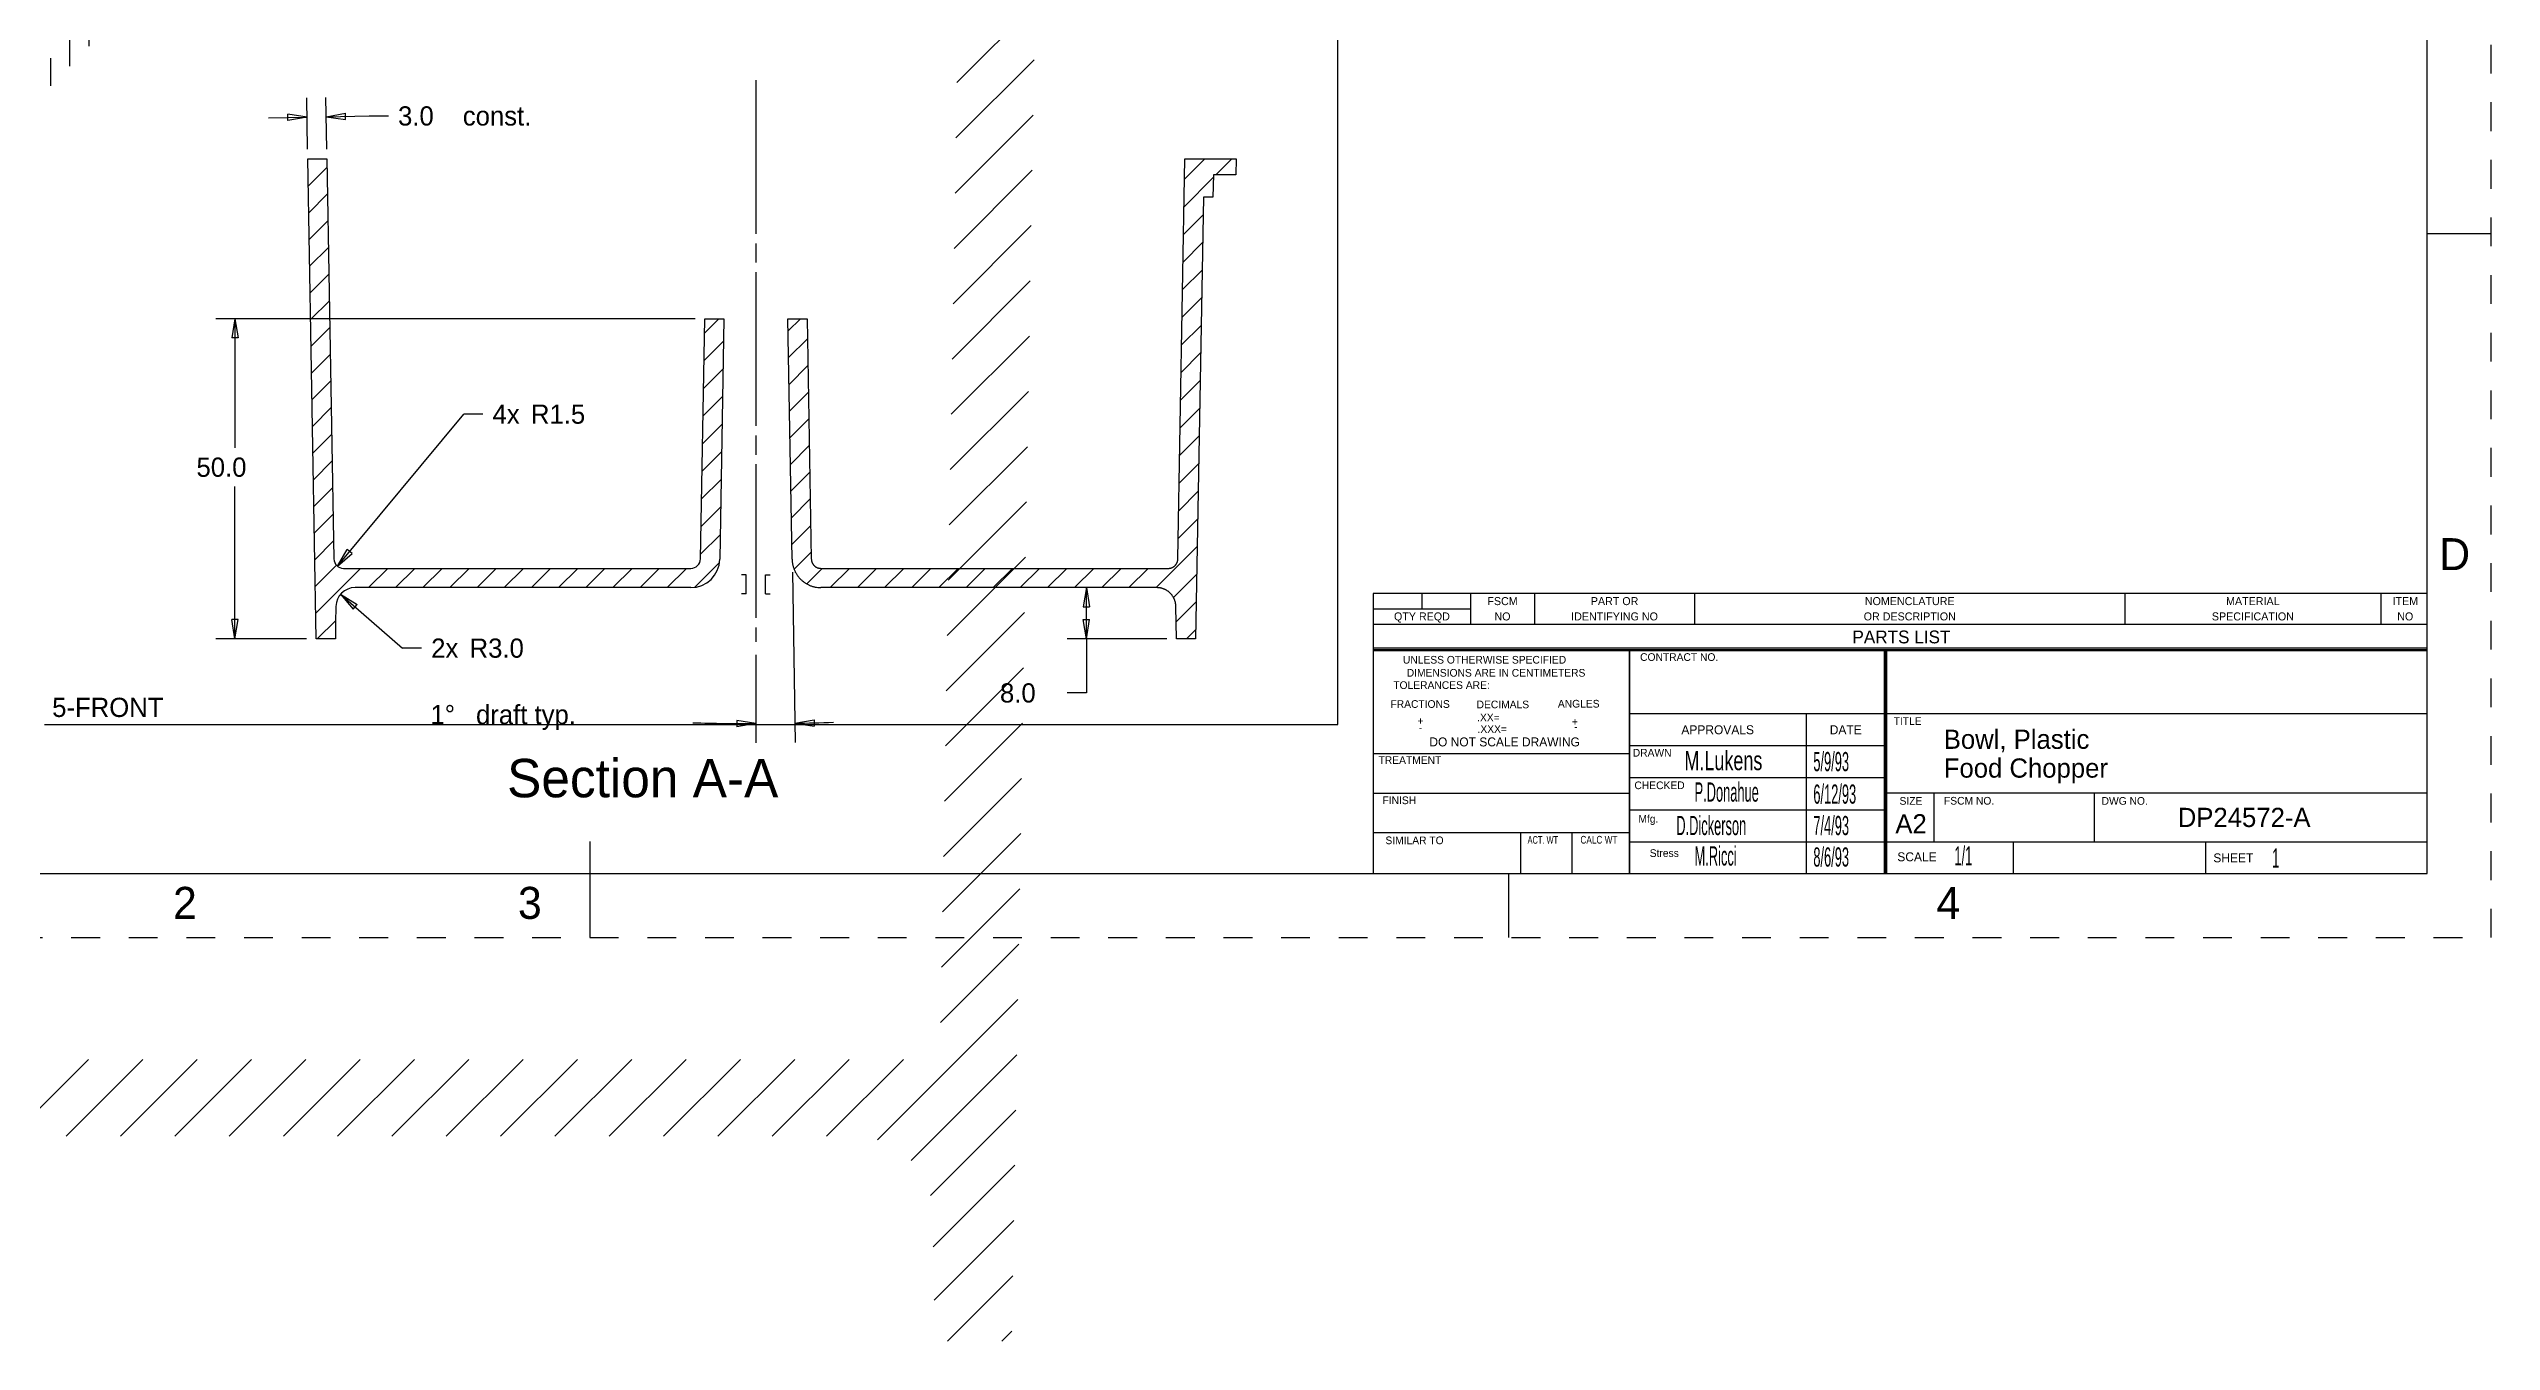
# Model space of a CAD drawing. Extents: x -192 to 594, y -98 to 420.
# Drawn here: x 212.5 to 594, y -63 to 138.9 of the extents above; entities that cross this region are included whole.
import ezdxf
from ezdxf.enums import TextEntityAlignment as Align

# ---------------------------------------------------------------- set-up
doc = ezdxf.new("R2010")
doc.units = 0
doc.linetypes.add('CENTERLINE', pattern=[30, 24, -1.5, 3, -1.5])
doc.linetypes.add('LONG_DASH', pattern=[9, 4.5, -4.5])
for name, color, linetype in [('1', 7, 'CONTINUOUS'), ('250', 7, 'CONTINUOUS'), ('V5L0', 7, 'CONTINUOUS'), ('V5L1', 7, 'CONTINUOUS'), ('V5L204', 7, 'CONTINUOUS'), ('V5L208', 7, 'CONTINUOUS'), ('V6L208', 7, 'CONTINUOUS'), ('V7L208', 7, 'CONTINUOUS')]:
    doc.layers.add(name, color=color, linetype=linetype)
doc.dimstyles.new('DSTYLE13', dxfattribs={"dimtxt": 3, "dimasz": 3, "dimexe": 3, "dimexo": 1.5, "dimgap": 1.5, "dimtad": 0, "dimtih": 1, "dimtoh": 1, "dimdec": 4, "dimrnd": 0.1, "dimzin": 7, "dimdsep": 46, "dimcen": 0, "dimse1": 1, "dimadec": 0, "dimazin": 0, "dimtp": 1, "dimtm": 1, "dimtfac": 1, "dimtdec": 4, "dimtofl": 0, "dimtmove": 0, "dimatfit": 3, "dimfxl": 1, "dimtolj": 1, "dimtzin": 0, "dimarcsym": 0})
doc.dimstyles.new('DSTYLE14', dxfattribs={"dimtxt": 3, "dimasz": 3, "dimexe": 3, "dimexo": 1.5, "dimgap": 1.5, "dimtad": 0, "dimtih": 1, "dimtoh": 1, "dimdec": 4, "dimrnd": 0.1, "dimzin": 7, "dimdsep": 46, "dimcen": 0, "dimadec": 0, "dimazin": 0, "dimtp": 1, "dimtm": 1, "dimtfac": 1, "dimtdec": 4, "dimtofl": 0, "dimtmove": 0, "dimatfit": 3, "dimfxl": 1, "dimtolj": 1, "dimtzin": 0, "dimarcsym": 0})
doc.dimstyles.new('DSTYLE15', dxfattribs={"dimtxt": 3, "dimasz": 3, "dimexe": 3, "dimexo": 2, "dimgap": 2, "dimtad": 1, "dimtih": 1, "dimtoh": 1, "dimdec": 4, "dimzin": 3, "dimdsep": 46, "dimcen": 0, "dimadec": 0, "dimazin": 0, "dimtfac": 1, "dimtdec": 4, "dimtofl": 0, "dimtmove": 0, "dimatfit": 3, "dimfxl": 1, "dimtolj": 1, "dimtzin": 0, "dimarcsym": 0})

# ---------------------------------------------------------------- blocks, each defined once
blk = doc.blocks.new('*D718')
at = {"layer": 'V5L1', "color": 4, "linetype": 'CONTINUOUS'}
for p, q in [((252.9243, 123.18428), (252.78437, 131.20105)), ((255.92476, 123.18428), (255.78391, 131.2534)), ((246.83764, 128.09679), (252.83673, 128.2015)), ((252.83673, 128.2015), (249.82849, 128.64707)), ((249.84588, 127.65122), (249.82849, 128.64707)), ((252.83673, 128.2015), (249.84588, 127.65122)), ((255.83627, 128.25386), (258.82712, 128.80414)), ((255.83627, 128.25386), (262.55369, 128.37111)), ((255.83627, 128.25386), (258.84451, 127.80829)), ((258.84451, 127.80829), (258.82712, 128.80414)), ((262.55369, 128.37111), (265.55369, 128.37111))]:
    blk.add_line(p, q, dxfattribs=at)
for s, p in [('3.0', (267.05369, 126.87111)), (' const.', (276.05369, 126.87111))]:
    blk.add_text(s, height=3, dxfattribs=at).set_placement(p)
blk = doc.blocks.new('*D720')
at = {"layer": 'V5L1', "color": 4, "linetype": 'CONTINUOUS'}
for p, q in [((313.45002, 96.68451), (238.56808, 96.68451)), ((241.56808, 96.68451), (241.07008, 93.68451)), ((241.56808, 96.68451), (242.06608, 93.68451)), ((241.56808, 96.68451), (241.56808, 76.495548)), ((242.06608, 93.68451), (241.07008, 93.68451)), ((241.56808, 46.684509), (241.56808, 70.495548)), ((241.56808, 46.684509), (241.07008, 49.684509)), ((242.06608, 49.684509), (241.07008, 49.684509)), ((241.56808, 46.684509), (242.06608, 49.684509)), ((252.75961, 46.684509), (238.56808, 46.684509)), ((241.56808, 46.684509), (241.56808, 46.684509))]:
    blk.add_line(p, q, dxfattribs=at)
blk.add_text('50.0', height=3, dxfattribs=at).set_placement((235.56808, 71.995548))
blk = doc.blocks.new('*D722')
at = {"layer": 'V5L1', "color": 4, "linetype": 'CONTINUOUS'}
for p, q in [((257.58368, 58.030637), (277.31403, 81.78447)), ((280.31403, 81.78447), (277.31403, 81.78447)), ((257.58368, 58.030637), (259.11745, 60.656578)), ((257.58368, 58.030637), (259.88362, 60.020183)), ((259.88362, 60.020183), (259.11745, 60.656578))]:
    blk.add_line(p, q, dxfattribs=at)
for s, p in [('4x', (281.81403, 80.28447)), ('R1.5', (287.81403, 80.28447))]:
    blk.add_text(s, height=3, dxfattribs=at).set_placement(p)
blk = doc.blocks.new('*D724')
at = {"layer": 'V5L1', "color": 4, "linetype": 'CONTINUOUS'}
for p, q in [((258.08958, 53.659463), (267.72988, 45.228418)), ((258.08958, 53.659463), (260.01996, 51.309644)), ((258.08958, 53.659463), (260.67564, 52.059373)), ((260.01996, 51.309644), (260.67564, 52.059373)), ((270.72988, 45.228418), (267.72988, 45.228418))]:
    blk.add_line(p, q, dxfattribs=at)
for s, p in [('2x', (272.22988, 43.728418)), ('R3.0', (278.22988, 43.728418))]:
    blk.add_text(s, height=3, dxfattribs=at).set_placement(p)
blk = doc.blocks.new('*D726')
at = {"layer": 'V5L1', "color": 4, "linetype": 'CONTINUOUS'}
for p, q in [((374.57675, 54.684509), (374.07875, 51.684509)), ((374.57675, 54.684509), (375.07475, 51.684509)), ((374.57675, 46.684509), (374.57675, 54.684509)), ((374.07875, 51.684509), (375.07475, 51.684509)), ((374.57675, 46.684509), (374.07875, 49.684509)), ((374.07875, 49.684509), (375.07475, 49.684509)), ((374.57675, 46.684509), (375.07475, 49.684509)), ((387.1409, 46.684509), (371.57675, 46.684509)), ((374.57675, 46.684509), (374.57675, 38.230136)), ((374.57675, 38.230136), (371.57675, 38.230136))]:
    blk.add_line(p, q, dxfattribs=at)
blk.add_text('8.0', height=3, dxfattribs=at).set_placement((361.07675, 36.730136))
blk = doc.blocks.new('*D727')
at = {"layer": 'V5L1', "color": 4, "linetype": 'CONTINUOUS'}
for p, q in [((328.64132, 57.106277), (329.10593, 30.488778)), ((322.95048, 44.190866), (322.95048, 30.43506)), ((319.95265, 33.945924), (319.94837, 32.949933)), ((322.95048, 33.43506), (319.94837, 32.949933)), ((322.95048, 33.43506), (319.95265, 33.945924)), ((329.05358, 33.488321), (332.04204, 34.051427)), ((329.05358, 33.488321), (332.06369, 33.055662)), ((332.04204, 34.051427), (332.06369, 33.055662))]:
    blk.add_line(p, q, dxfattribs=at)
for start, end in [(268.38858, 270), (271, 271.98303)]:
    blk.add_arc((322.95048, 383.13437), 349.69931, start, end, dxfattribs=at)
for s, p in [('1%%d', (272.11662, 33.341683)), (' draft typ.', (278.11662, 33.341683))]:
    blk.add_text(s, height=3, dxfattribs=at).set_placement(p)
blk = doc.blocks.new('*XH26')
at = {"layer": 'V0L208', "color": 2, "linetype": 'CONTINUOUS'}
for p, q in [((-137.98, 74.15), (-137.87, 74.26)), ((-137.91, 69.98), (-134.96, 72.93)), ((-1.04, 71.09), (2.14, 74.26)), ((3.88, 71.76), (6.38, 74.26)), ((-137.83, 65.81), (-134.88, 68.76)), ((-1.11, 66.77), (3.47, 71.35)), ((-1.19, 62.45), (1.87, 65.51)), ((-137.76, 61.64), (-134.81, 64.59)), ((-1.26, 58.13), (1.79, 61.19)), ((-137.69, 57.47), (-134.74, 60.42)), ((-137.62, 53.3), (-134.67, 56.25)), ((-1.34, 53.82), (1.71, 56.87)), ((-137.54, 49.13), (-134.59, 52.08)), ((-1.41, 49.5), (1.64, 52.55)), ((-137.47, 44.96), (-134.52, 47.91)), ((-76.02, 47.02), (-73.77, 49.26)), ((-62.95, 47.36), (-61.04, 49.26)), ((-62.88, 43.19), (-59.93, 46.14)), ((-1.49, 45.18), (1.56, 48.23)), ((-137.4, 40.79), (-134.45, 43.74)), ((-76.1, 42.7), (-73.04, 45.75)), ((-62.8, 39.02), (-59.85, 41.97)), ((-1.56, 40.86), (1.49, 43.92)), ((-137.32, 36.62), (-134.38, 39.57)), ((-76.17, 38.38), (-73.12, 41.43)), ((-1.64, 36.54), (1.41, 39.6)), ((-137.25, 32.45), (-134.3, 35.4)), ((-76.25, 34.06), (-73.19, 37.12)), ((-62.73, 34.85), (-59.78, 37.8)), ((-1.72, 32.23), (1.34, 35.28)), ((-137.18, 28.28), (-134.23, 31.23)), ((-76.32, 29.74), (-73.27, 32.8)), ((-62.66, 30.68), (-59.71, 33.63)), ((-1.79, 27.91), (1.26, 30.96)), ((-137.11, 24.11), (-134.16, 27.06)), ((-76.4, 25.43), (-73.34, 28.48)), ((-62.58, 26.51), (-59.64, 29.46)), ((-137.03, 19.94), (-134.08, 22.89)), ((-76.47, 21.11), (-73.42, 24.16)), ((-62.51, 22.34), (-59.56, 25.29)), ((-1.87, 23.59), (1.19, 26.64)), ((-76.55, 16.79), (-73.49, 19.84)), ((-62.44, 18.17), (-59.49, 21.12)), ((-1.94, 19.27), (1.11, 22.33)), ((-136.96, 15.77), (-134.01, 18.72)), ((-76.62, 12.47), (-73.57, 15.53)), ((-62.37, 14), (-59.42, 16.95)), ((-2.02, 14.95), (1.04, 18.01)), ((-136.89, 11.6), (-133.94, 14.55)), ((-62.01, 10.12), (-59.34, 12.78)), ((-5.46, 7.26), (0.96, 13.69)), ((-136.81, 7.43), (-133.49, 10.76)), ((-136.74, 3.27), (-129.74, 10.26)), ((-128.5, 7.26), (-125.5, 10.26)), ((-124.26, 7.26), (-121.26, 10.26)), ((-120.01, 7.26), (-117.01, 10.26)), ((-115.77, 7.26), (-112.77, 10.26)), ((-111.53, 7.26), (-108.53, 10.26)), ((-107.29, 7.26), (-104.29, 10.26)), ((-103.04, 7.26), (-100.04, 10.26)), ((-98.8, 7.26), (-95.8, 10.26)), ((-94.56, 7.26), (-91.56, 10.26)), ((-90.32, 7.26), (-87.32, 10.26)), ((-86.07, 7.26), (-83.07, 10.26)), ((-81.83, 7.26), (-78.83, 10.26)), ((-77.54, 7.32), (-73.69, 11.16)), ((-60.04, 7.85), (-57.62, 10.26)), ((-56.37, 7.26), (-53.37, 10.26)), ((-52.13, 7.26), (-49.13, 10.26)), ((-47.89, 7.26), (-44.89, 10.26)), ((-43.65, 7.26), (-40.65, 10.26)), ((-39.4, 7.26), (-36.4, 10.26)), ((-35.16, 7.26), (-32.16, 10.26)), ((-30.92, 7.26), (-27.92, 10.26)), ((-26.68, 7.26), (-23.68, 10.26)), ((-22.43, 7.26), (-19.43, 10.26)), ((-18.19, 7.26), (-15.19, 10.26)), ((-13.95, 7.26), (-10.95, 10.26)), ((-9.71, 7.26), (-6.71, 10.26)), ((-2.77, 5.72), (0.89, 9.37)), ((-2.34, 1.91), (0.81, 5.05)), ((-136.5, -0.74), (-133.62, 2.14)), ((-0.74, -0.74), (0.74, 0.74))]:
    blk.add_line(p, q, dxfattribs=at)
blk = doc.blocks.new('*TX645')
at = {"layer": 'V0L1', "color": 190, "linetype": 'CONTINUOUS'}
for s, p in [('Bowl, Plastic', (0, 0)), ('Food Chopper', (0, -4.5))]:
    blk.add_text(s, height=3, dxfattribs=at).set_placement(p)
blk = doc.blocks.new('*XH32')
at = {"layer": 'V0L208', "color": 2, "linetype": 'CONTINUOUS'}
for p, q in [((-1.954, 48.958), (1.1, 52.012)), ((-1.992, 46.799), (1.062, 49.853)), ((-2.029, 44.64), (1.024, 47.694)), ((-2.067, 42.481), (0.987, 45.535)), ((-2.105, 40.322), (0.949, 43.376)), ((-2.142, 38.163), (0.911, 41.217)), ((-2.18, 36.004), (0.874, 39.057)), ((-2.218, 33.845), (0.836, 36.898)), ((-2.255, 31.686), (0.798, 34.739)), ((-2.293, 29.527), (0.761, 32.58)), ((-2.331, 27.368), (0.723, 30.421)), ((-2.368, 25.209), (0.685, 28.262)), ((-2.406, 23.05), (0.648, 26.103)), ((-2.444, 20.891), (0.61, 23.944)), ((-2.481, 18.732), (0.572, 21.785)), ((-2.519, 16.573), (0.535, 19.626)), ((-2.557, 14.414), (0.497, 17.467)), ((-2.598, 12.252), (0.459, 15.308)), ((-5.054, 7.674), (0.422, 13.149)), ((-38.864, 7.805), (-35.864, 10.805)), ((-36.743, 7.805), (-33.743, 10.805)), ((-34.622, 7.805), (-31.622, 10.805)), ((-32.5, 7.805), (-29.5, 10.805)), ((-30.379, 7.805), (-27.379, 10.805)), ((-28.258, 7.805), (-25.258, 10.805)), ((-26.137, 7.805), (-23.137, 10.805)), ((-24.015, 7.805), (-21.015, 10.805)), ((-21.894, 7.805), (-18.894, 10.805)), ((-19.773, 7.805), (-16.773, 10.805)), ((-17.651, 7.805), (-14.651, 10.805)), ((-15.53, 7.805), (-12.53, 10.805)), ((-13.409, 7.805), (-10.409, 10.805)), ((-11.287, 7.805), (-8.287, 10.805)), ((-9.166, 7.805), (-6.166, 10.805)), ((-7.045, 7.805), (-4.04, 10.809)), ((-3.741, 6.865), (0.384, 10.99)), ((-2.987, 5.498), (0.346, 8.831)), ((-2.876, 3.488), (0.308, 6.672)), ((-2.84, 1.403), (0.271, 4.513)), ((-2.317, -0.195), (0.233, 2.354)), ((-0.195, -0.195), (0.195, 0.195))]:
    blk.add_line(p, q, dxfattribs=at)
blk = doc.blocks.new('*XH33')
at = {"layer": 'V0L208', "color": 2, "linetype": 'CONTINUOUS'}
for p, q in [((-54, 50.33), (-54, 51.7)), ((-51, 47.32), (-51, 51.57)), ((-48, 44.31), (-48, 48.56)), ((-45, 41.29), (-45, 45.54)), ((-42, 38.28), (-42, 42.53)), ((-39, 35.27), (-39, 39.52)), ((-36, 32.25), (-36, 36.51)), ((-33, 29.24), (-33, 33.49)), ((-30, 24.65), (-30, 30.48)), ((-27, 21.64), (-27, 27.47)), ((-24, 18.63), (-24, 24.46)), ((-21, 15.61), (-21, 21.44)), ((-18, 12.6), (-18, 18.43)), ((-15, 9.59), (-15, 15.42)), ((-12, -1.24), (-12, 12.4)), ((-9, 1.69), (-9, 9.39)), ((-6, 1.72), (-6, 6.38)), ((-15, -4.33), (-15, 2.1)), ((-3, -0.97), (-3, 3.37)), ((0, -0.35), (0, 0.35)), ((-18, -7.42), (-18, -1)), ((-21, -10.52), (-21, -4.09)), ((-78, -12.67), (-78, -8.96)), ((-75, -15.48), (-75, -11.37)), ((-24, -13.61), (-24, -9.3)), ((-72, -18.29), (-72, -14.18)), ((-27, -16.7), (-27, -12.39)), ((-87, -22.19), (-87, -18.24)), ((-69, -21.1), (-69, -16.99)), ((-33, -22.89), (-33, -18.58)), ((-30, -19.8), (-30, -15.49)), ((-84, -25.2), (-84, -20.95)), ((-66, -23.91), (-66, -19.8)), ((-63, -26.72), (-63, -22.61)), ((-36, -25.98), (-36, -21.67)), ((-81, -28.21), (-81, -23.96)), ((-60, -29.53), (-60, -25.42)), ((-39, -29.08), (-39, -24.77)), ((-78, -31.22), (-78, -26.97)), ((-75, -34.24), (-75, -29.99)), ((-57, -32.34), (-57, -28.23)), ((-42, -32.17), (-42, -27.86)), ((-72, -37.25), (-72, -33)), ((-54, -35.15), (-54, -31.04)), ((-51, -37.5), (-51, -33.85)), ((-48, -37.59), (-48, -34.05)), ((-45, -35.26), (-45, -30.95)), ((-69, -40.26), (-69, -36.01)), ((-66, -43.28), (-66, -39.02)), ((-63, -46.29), (-63, -42.04)), ((-60, -50.68), (-60, -45.1)), ((-150, -50.88), (-150, -47.29)), ((-147, -52.25), (-147, -46.09)), ((-144, -53.01), (-144, -48.9)), ((-63, -53.82), (-63, -49.51)), ((-141, -55.82), (-141, -51.7)), ((-66, -56.92), (-66, -52.61)), ((-138, -58.62), (-138, -54.51)), ((-69, -60.01), (-69, -55.7)), ((-135, -61.43), (-135, -57.32)), ((-132, -64.24), (-132, -60.13)), ((-72, -63.1), (-72, -58.79)), ((-129, -67.05), (-129, -62.94)), ((-75, -66.2), (-75, -61.89)), ((-126, -69.86), (-126, -65.75)), ((-123, -72.67), (-123, -67.57)), ((-81, -72.38), (-81, -68.07)), ((-78, -69.29), (-78, -64.98)), ((-120, -75.48), (-120, -69.85)), ((-84, -75.48), (-84, -71.17)), ((-117, -78.29), (-117, -72.66)), ((-114, -81.1), (-114, -75.46)), ((-87, -78.57), (-87, -74.26)), ((-111, -83.91), (-111, -78.27)), ((-93, -84.76), (-93, -78.33)), ((-90, -81.66), (-90, -76.31)), ((-108, -86.72), (-108, -81.08)), ((-105, -89.53), (-105, -83.89)), ((-96, -87.85), (-96, -81.42)), ((-102, -92.34), (-102, -86.29)), ((-99, -95.15), (-99, -84.52)), ((-96, -97.96), (-96, -93.66))]:
    blk.add_line(p, q, dxfattribs=at)

msp = doc.modelspace()

# ---------------------------------------------------------------- linework, layer by layer
at = {"layer": '250', "color": 2, "linetype": 'LONG_DASH'}
for p, q in [((593.99998, 0), (593.99998, 419.99421)), ((0, 0), (593.99998, 0))]:
    msp.add_line(p, q, dxfattribs=at)
at = {"layer": '250', "color": 150, "linetype": 'CONTINUOUS'}
for p, q in [((583.99469, 10.005336), (583.99469, 409.98891)), ((583.99469, 109.98978), (593.99998, 109.98978)), ((583.99469, 53.776603), (419.38478, 53.776603)), ((419.38478, 53.776603), (419.38478, 44.98956)), ((426.97728, 53.776603), (426.97728, 51.386341)), ((434.59237, 53.776603), (434.59237, 48.972923)), ((444.57453, 53.776603), (444.57453, 48.972923)), ((469.576, 53.776603), (469.576, 48.972923)), ((536.77934, 53.776603), (536.77934, 48.972923)), ((576.77752, 53.776603), (576.77752, 48.972923)), ((419.38478, 51.386341), (434.59237, 51.386341)), ((419.38478, 48.972923), (583.99469, 48.972923)), ((459.38355, 45.20043), (419.38478, 45.20043)), ((419.38478, 45.012724), (459.38355, 45.012724)), ((419.38478, 44.98956), (419.38478, 10.005336)), ((459.38355, 44.825617), (419.38478, 44.825617)), ((583.99469, 45.20043), (459.38355, 45.20043)), ((459.38355, 45.012724), (583.99469, 45.012724)), ((459.38355, 44.98956), (459.38355, 9.98217)), ((459.38355, 9.98217), (459.38355, 44.98956)), ((459.38355, 44.98956), (459.38355, 10.005336)), ((583.99469, 44.825617), (459.38355, 44.825617)), ((499.24093, 10.005336), (499.24093, 44.98956)), ((499.24093, 44.98956), (499.40491, 44.98956)), ((499.40491, 44.98956), (499.40491, 9.98217)), ((499.5926, 10.005336), (499.5926, 44.98956)), ((583.99469, 34.983627), (459.38355, 34.983627)), ((419.38478, 28.774546), (459.38355, 28.774546)), ((459.38355, 29.992839), (499.38172, 29.992839)), ((499.38172, 24.978293), (459.38355, 24.978293)), ((419.38478, 22.588633), (459.38355, 22.588633)), ((459.38355, 19.987507), (499.38172, 19.987507)), ((583.99469, 22.588633), (499.38172, 22.588633)), ((459.38355, 16.378956), (419.38478, 16.378956)), ((442.37196, 16.378956), (442.37196, 10.005336)), ((450.38566, 16.378956), (450.38566, 10.005336)), ((296.99999, 14.996718), (296.99999, 0)), ((459.38355, 14.972958), (583.99469, 14.972958)), ((10.005336, 10.005336), (583.99469, 10.005336)), ((440.49731, 10.005336), (440.49731, 0))]:
    msp.add_line(p, q, dxfattribs=at)
at = {"layer": '250', "color": 190, "linetype": 'CONTINUOUS'}
for p, q in [((486.98613, 34.983627), (486.98613, 10.005336)), ((506.97362, 14.972958), (506.97362, 22.588633)), ((531.97569, 22.588633), (531.97569, 14.972958)), ((519.36924, 10.005336), (519.36924, 14.972958)), ((549.38525, 14.972958), (549.38525, 10.005336))]:
    msp.add_line(p, q, dxfattribs=at)
at = {"layer": 'V5L0', "color": 3, "linetype": 'CONTINUOUS'}
for p, q in [((413.85986, 33.27457), (413.85986, 161.01124)), ((211.82672, 33.27457), (413.85986, 33.27457))]:
    msp.add_line(p, q, dxfattribs=at)
at = {"layer": 'V5L1', "color": 4, "linetype": 'CENTERLINE'}
msp.add_line((322.95048, 133.95151), (322.95048, 46.190866), dxfattribs=at)
at = {"layer": 'V5L1', "color": 4, "linetype": 'CONTINUOUS'}
for p, q in [((321.45048, 56.684509), (320.70048, 56.684509)), ((321.45048, 56.684509), (320.70048, 56.684509)), ((321.45048, 56.684509), (320.70048, 56.684509)), ((321.45048, 56.684509), (320.70048, 56.684509)), ((321.45048, 56.684509), (320.70048, 56.684509)), ((321.45048, 53.684509), (320.70048, 53.684509)), ((321.45048, 53.684509), (320.70048, 53.684509)), ((321.45048, 53.684509), (320.70048, 53.684509)), ((321.45048, 53.684509), (320.70048, 53.684509)), ((321.45048, 53.684509), (320.70048, 53.684509)), ((321.45048, 53.684509), (321.45048, 56.684509)), ((321.45048, 53.684509), (321.45048, 56.684509)), ((321.45048, 53.684509), (321.45048, 56.684509)), ((321.45048, 53.684509), (321.45048, 56.684509)), ((321.45048, 53.684509), (321.45048, 56.684509)), ((324.45048, 53.684509), (324.45048, 56.684509)), ((324.45048, 56.684509), (325.20048, 56.684509)), ((324.45048, 53.684509), (324.45048, 56.684509)), ((324.45048, 56.684509), (325.20048, 56.684509)), ((324.45048, 53.684509), (324.45048, 56.684509)), ((324.45048, 56.684509), (325.20048, 56.684509)), ((324.45048, 53.684509), (324.45048, 56.684509)), ((324.45048, 56.684509), (325.20048, 56.684509)), ((324.45048, 53.684509), (324.45048, 56.684509)), ((324.45048, 56.684509), (325.20048, 56.684509)), ((324.45048, 53.684509), (325.20048, 53.684509)), ((324.45048, 53.684509), (325.20048, 53.684509)), ((324.45048, 53.684509), (325.20048, 53.684509)), ((324.45048, 53.684509), (325.20048, 53.684509)), ((324.45048, 53.684509), (325.20048, 53.684509))]:
    msp.add_line(p, q, dxfattribs=at)
at = {"layer": 'V5L204', "color": 2, "linetype": 'CONTINUOUS'}
for p, q in [((254.25961, 46.684509), (252.95048, 121.68451)), ((252.95048, 121.68451), (255.95094, 121.68451)), ((255.95094, 121.68451), (257.04234, 59.15833)), ((388.85863, 59.15833), (389.95003, 121.68451)), ((389.95003, 121.68451), (397.95048, 121.68451)), ((394.40707, 119.18451), (394.34598, 115.68451)), ((397.90685, 119.18451), (394.40707, 119.18451)), ((397.95048, 121.68451), (397.90685, 119.18451)), ((392.84575, 115.68451), (391.64135, 46.684509)), ((394.34598, 115.68451), (392.84575, 115.68451)), ((314.295, 59.15833), (314.95002, 96.68451)), ((314.95002, 96.68451), (317.95048, 96.68451)), ((317.95048, 96.68451), (317.29455, 59.105973)), ((328.60642, 59.105973), (327.95048, 96.68451)), ((327.95048, 96.68451), (330.95094, 96.68451)), ((330.95094, 96.68451), (331.60596, 59.15833)), ((258.54211, 57.684509), (312.79523, 57.684509)), ((333.10573, 57.684509), (387.35886, 57.684509)), ((312.79523, 54.684509), (260.3478, 54.684509)), ((385.55316, 54.684509), (333.10573, 54.684509)), ((257.34826, 51.736866), (257.30416, 49.210687)), ((388.6409, 46.684509), (388.55271, 51.736866)), ((257.26007, 46.684509), (254.25961, 46.684509)), ((257.30416, 49.210687), (257.26007, 46.684509)), ((391.64135, 46.684509), (388.6409, 46.684509))]:
    msp.add_line(p, q, dxfattribs=at)
for points in [[(328.60642, 59.105973), (328.61575, 58.88643, 0.011925242), (328.63537, 58.668582, 0.012083824), (328.66571, 58.452443, 0.012101172), (328.70623, 58.238327, 0.012044503), (328.75719, 58.026793, 0.012031041), (328.81806, 57.818085, 0.012025387), (328.88914, 57.61266, 0.012027864), (328.96991, 57.410733, 0.012041228), (329.06066, 57.21282, 0.01204302), (329.16084, 57.019149, 0.012049887), (329.27071, 56.830271, 0.012092932), (329.38991, 56.646208, 0.012163227), (329.51871, 56.467491, 0.012118611), (329.65612, 56.294846, 0.012135131), (329.80171, 56.129557, 0.012162631), (329.95455, 55.971911, 0.012123328), (330.11437, 55.822676, 0.012095069), (330.28051, 55.681673, 0.011981841), (330.45293, 55.549357, 0.012052012), (330.63135, 55.425545, 0.012271783), (330.81578, 55.310782, 0.011929359), (331.00444, 55.204939, 0.011136527), (331.19678, 55.10858, 0.012269395), (331.39711, 55.02127, 0.01464989), (331.60692, 54.943493, 0.01113103), (331.80672, 54.87595, 0.0037788956), (331.98977, 54.819535, 0.015727971), (332.23062, 54.770393, 0.027321744), (332.60786, 54.725278, 0.013297153), (333.10573, 54.684509, 0.0069539877)], [(331.60596, 59.15833), (331.61102, 59.059833, 0.015979756), (331.62225, 58.962489, 0.016265748), (331.63992, 58.866303, 0.016283929), (331.66368, 58.771537, 0.016212816), (331.69366, 58.678636, 0.01618656), (331.72949, 58.587832, 0.016156378), (331.77132, 58.4995, 0.016236566), (331.8189, 58.413737, 0.016395743), (331.8724, 58.33093, 0.016246418), (331.93108, 58.25166, 0.016127584), (331.99459, 58.176821, 0.016267147), (332.06241, 58.106607, 0.016430772), (332.13434, 58.041488, 0.016007307), (332.20944, 57.981393, 0.014924791), (332.28743, 57.926615, 0.016315474), (332.37003, 57.876922, 0.019361665), (332.45783, 57.832608, 0.01477772), (332.54208, 57.794095, 0.005085502), (332.61973, 57.761904, 0.020647726), (332.72346, 57.733816, 0.0360217), (332.88777, 57.707955, 0.017478597), (333.10573, 57.684509, 0.009097371)], [(387.35886, 57.684509), (387.45743, 57.687844, 0.015979756), (387.55495, 57.697372, 0.016265748), (387.65143, 57.713363, 0.016283929), (387.7466, 57.735469, 0.016212816), (387.84001, 57.763823, 0.01618656), (387.93142, 57.798064, 0.016156378), (388.02047, 57.838342, 0.016236566), (388.10705, 57.88442, 0.016395743), (388.19078, 57.936467, 0.016246418), (388.27106, 57.993757, 0.016127584), (388.347, 58.055951, 0.016267147), (388.41838, 58.122536, 0.016430772), (388.48475, 58.193318, 0.016007307), (388.54614, 58.267351, 0.014924791), (388.60228, 58.344374, 0.016315474), (388.6534, 58.4261, 0.019361665), (388.69924, 58.513112, 0.01477772), (388.73922, 58.596676, 0.005085502), (388.77276, 58.673755, 0.020647726), (388.80266, 58.776976, 0.0360217), (388.83138, 58.940811, 0.017478597), (388.85863, 59.15833, 0.009097371)], [(388.55271, 51.736866), (388.54644, 51.883663, 0.01184228), (388.53336, 52.02911, 0.012055696), (388.51315, 52.173186, 0.012092494), (388.48622, 52.315697, 0.012009802), (388.45241, 52.456268, 0.011987646), (388.4121, 52.594764, 0.011972952), (388.36512, 52.730893, 0.011964924), (388.31184, 52.864526, 0.011955014), (388.25209, 52.99533, 0.011954666), (388.18624, 53.123196, 0.011959114), (388.11414, 53.247777, 0.011969228), (388.03614, 53.368987, 0.011992812), (387.95208, 53.486459, 0.012003806), (387.86234, 53.600113, 0.012025779), (387.76677, 53.709559, 0.012061197), (387.66567, 53.814786, 0.012125087), (387.55888, 53.915403, 0.012101799), (387.44695, 54.011222, 0.012105193), (387.33008, 54.101592, 0.012183955), (387.209, 54.18618, 0.012427255), (387.08421, 54.264236, 0.012160862), (386.95687, 54.335929, 0.011302994), (386.82728, 54.401007, 0.012376405), (386.6926, 54.459806, 0.01473034), (386.55187, 54.512013, 0.01122758), (386.41813, 54.557207, 0.003864382), (386.2959, 54.594835, 0.015734666), (386.13543, 54.627527, 0.027302764), (385.88436, 54.657491, 0.013300684), (385.55316, 54.684509, 0.0069779884)]]:
    msp.add_lwpolyline(points, format="xyb", dxfattribs=at)
for centre, radius, start, end in [((258.54211, 59.184509), 1.5, 181, 270), ((312.79523, 59.184509), 1.5, 270, 359), ((312.79523, 59.184509), 4.5, 270, 359), ((260.3478, 51.684509), 3, 90, 179)]:
    msp.add_arc(centre, radius, start, end, dxfattribs=at)

# ---------------------------------------------------------------- block references
at = {"layer": '1'}
msp.add_blockref('*TX645', (508.4961, 29.495225), dxfattribs=at)
at = {"layer": 'V5L208'}
msp.add_blockref('*XH26', (390.93183, 47.419649), dxfattribs=at)
at = {"layer": 'V6L208', "xscale": 4, "yscale": 4, "zscale": 4}
msp.add_blockref('*XH32', (362.16754, -62.259595), dxfattribs=at)
at = {"layer": 'V7L208'}
msp.add_blockref('*XH33', (299.80654, 211.64633), dxfattribs=at)

# ---------------------------------------------------------------- texts
at = {"layer": '1', "color": 4, "linetype": 'CONTINUOUS'}
msp.add_text('Section A-A', height=6, dxfattribs=at).set_placement((284.08696, 21.924463))
at = {"layer": '1', "color": 190, "linetype": 'CONTINUOUS'}
for s, width, p in [('M.Lukens', 0.7, (467.98666, 26.162277)), ('5/9/93', 0.5, (488.12368, 26.003719)), ('P.Donahue', 0.5, (469.57225, 21.246941)), ('6/12/93', 0.5, (488.12368, 20.929823)), ('D.Dickerson', 0.5, (466.71819, 16.014485)), ('7/4/93', 0.5, (488.12368, 16.014486)), ('M.Ricci', 0.5, (469.57225, 11.257707)), ('8/6/93', 0.5, (488.12368, 11.099148)), ('1/1', 0.5, (510.16342, 11.282722)), ('1', 0.5, (559.79247, 10.940588))]:
    msp.add_text(s, height=3, dxfattribs=dict(at, width=width)).set_placement(p)
msp.add_text('DP24572-A', height=3, dxfattribs=at).set_placement((545.04646, 17.282959))
at = {"layer": '250', "color": 5, "linetype": 'CONTINUOUS'}
for s, height, p in [('D', 5.0003, (588.29868, 59.908502)), ('1                             2                           3', 5.0002998, (231.90591, 5.4292)), ('4', 5.0003, (509.21601, 5.4292))]:
    msp.add_text(s, height=height, dxfattribs=at).set_placement(p, align=Align.MIDDLE_CENTER)
at = {"layer": '250', "color": 6, "linetype": 'CONTINUOUS'}
for s, height, p in [('QTY REQD', 1.2498, (426.985, 50.183501)), ('FSCM', 1.2498, (439.5754, 52.5738)), ('NO', 1.2498, (439.56769, 50.183501)), ('IDENTIFYING NO', 1.2498, (457.07169, 50.183501)), ('PART OR', 1.2498, (457.07941, 52.5738)), ('OR DESCRIPTION', 1.2498, (503.18629, 50.183501)), ('NOMENCLATURE', 1.2498, (503.178, 52.5738)), ('SPECIFICATION', 1.2498, (556.7829, 50.183501)), ('MATERIAL', 1.2498, (556.77462, 52.5738)), ('ITEM', 1.2498, (580.58918, 52.5738)), ('NO', 1.2498, (580.58149, 50.183501)), ('PARTS LIST', 2.0000001, (501.88363, 46.973199)), ('UNLESS OTHERWISE SPECIFIED', 1.1999001, (436.764, 43.4101)), ('DIMENSIONS ARE IN CENTIMETERS', 1.1999001, (438.56391, 41.371498)), ('CONTRACT NO.', 1.1999001, (467.16851, 43.8319)), ('TOLERANCES ARE:', 1.1999001, (430.04769, 39.4499)), ('FRACTIONS', 1.1999001, (426.70581, 36.497701)), ('DECIMALS', 1.1999001, (439.62589, 36.427598)), ('.XX=', 1.1999001, (437.3669, 34.389)), ('ANGLES', 1.1999001, (451.478, 36.544699)), ('+', 1.1999, (426.75689, 33.849701)), ('-', 1.1999, (426.75689, 32.842301)), ('DO NOT SCALE DRAWING', 1.4001, (439.89971, 30.575899)), ('.XXX=', 1.1999001, (437.96691, 32.5845)), ('+', 1.1999, (450.8917, 33.732701)), ('-', 1.1999, (451.03249, 32.959301)), ('TREATMENT', 1.1999001, (425.11269, 27.7339)), ('DRAWN', 1.1999001, (462.94519, 28.882099)), ('CHECKED', 1.1999001, (464.09869, 23.7974)), ('FINISH', 1.1999001, (423.45309, 21.4541)), ('Mfg.', 1.1999001, (462.35454, 18.564945)), ('SIMILAR TO', 1.1999001, (425.82971, 15.1981))]:
    msp.add_text(s, height=height, dxfattribs=at).set_placement(p, align=Align.MIDDLE_CENTER)
at = {"layer": '250', "color": 190, "linetype": 'CONTINUOUS'}
for s, height, p in [('TITLE', 1.1999001, (502.85012, 33.8265)), ('APPROVALS', 1.4001, (473.1819, 32.473698)), ('DATE', 1.4001, (493.18391, 32.473698)), ('A2', 3.0002999, (503.38948, 17.785201)), ('SIZE', 1.1999001, (503.37458, 21.3608)), ('FSCM NO.', 1.1999001, (512.45272, 21.384001)), ('DWG NO.', 1.1999001, (536.76093, 21.3608)), ('SCALE', 1.4001, (504.31103, 12.627)), ('SHEET', 1.4001, (553.72947, 12.463))]:
    msp.add_text(s, height=height, dxfattribs=at).set_placement(p, align=Align.MIDDLE_CENTER)
at = {"layer": '250', "color": 6, "linetype": 'CONTINUOUS'}
for s, width, p in [('ACT. WT', 0.7, (445.87359, 15.2682)), ('CALC WT', 0.8, (454.63571, 15.2919))]:
    msp.add_text(s, height=1.1999001, dxfattribs=dict(at, width=width)).set_placement(p, align=Align.MIDDLE_CENTER)
msp.add_text('Stress', height=1.1999001, dxfattribs=at).set_placement((467.11132, 13.808167), align=Align.TOP_RIGHT)
at = {"layer": 'V5L0', "color": 230, "linetype": 'CONTINUOUS'}
msp.add_text('5-FRONT', height=3, dxfattribs=at).set_placement((213.02672, 34.47457))

# ---------------------------------------------------------------- dimensions: what is measured, and where the dimension line sits
at = {"layer": 'V5L1', "color": 4, "linetype": 'CONTINUOUS'}
dim = msp.add_linear_dim(base=(252.83673, 128.2015), p1=(255.95094, 121.68451), p2=(252.95048, 121.68451), angle=181, text='<> const.', dimstyle='DSTYLE14', dxfattribs=at)
dim.commit()
dim.dimension.update_dxf_attribs({"geometry": '*D718', "text_midpoint": (282.05369, 128.37111), "dimtype": 128})
for base, p1, p2, angle, dimstyle, picture, middle in [((241.56808, 96.68451), (254.25961, 46.684509), (314.95002, 96.68451), 90, 'DSTYLE14', '*D720', (241.56808, 73.495548)), ((374.57675, 46.684509), (385.55316, 54.684509), (388.6409, 46.684509), 270, 'DSTYLE13', '*D726', (365.57675, 38.230136))]:
    dim = msp.add_linear_dim(base=base, p1=p1, p2=p2, angle=angle, dimstyle=dimstyle, dxfattribs=at)
    dim.commit()
    dim.dimension.update_dxf_attribs({"geometry": picture, "text_midpoint": middle, "dimtype": 128})
for center, mpoint, text, picture, middle in [((258.54211, 59.184509), (257.58368, 58.030637), '4x<>', '*D722', (290.81403, 81.78447)), ((260.3478, 51.684509), (258.08958, 53.659463), '2x<>', '*D724', (281.22988, 45.228418))]:
    dim = msp.add_radius_dim(center=center, mpoint=mpoint, text=text, dimstyle='DSTYLE13', dxfattribs=at)
    dim.commit()
    dim.dimension.update_dxf_attribs({"geometry": picture, "text_midpoint": middle})
dim = msp.add_angular_dim_2l(base=(6.103094, -20.196187), line1=((329.10593, 30.488778), (328.64132, 57.106277)), line2=((322.95048, 44.190866), (322.95048, 30.43506)), text='<> draft typ.', dimstyle='DSTYLE15', dxfattribs=at)
dim.commit()
dim.dimension.update_dxf_attribs({"geometry": '*D727', "text_midpoint": (291.61662, 34.841683), "dimtype": 130})

doc.saveas('drawing.dxf')
